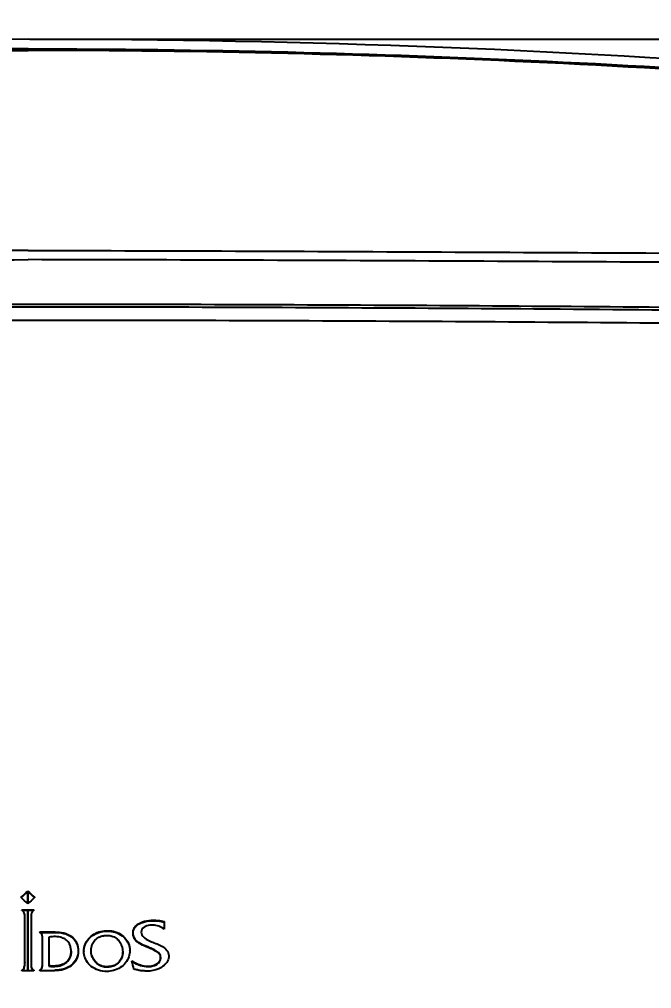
# Model space of a CAD drawing. Header units: millimetres. Extents: x 28 to 3046, y 8 to 3716.
# Drawn here: x 1162.8 to 1259.8, y 1230.3 to 1379.2 of the extents above; entities that cross this region are included whole.
import ezdxf

# ---------------------------------------------------------------- set-up
doc = ezdxf.new("R2010")
doc.units = ezdxf.units.MM
doc.layers.get('Defpoints').update_dxf_attribs({"linetype": 'CONTINUOUS'})
doc.layers.add('1LINE', color=7, linetype='CONTINUOUS')
doc.styles.add('Annotative', font='malgun.ttf')
doc.dimstyles.new('WOO', dxfattribs={"dimtxt": 20, "dimasz": 2, "dimexe": 1.25, "dimexo": 0.3, "dimgap": 1, "dimtad": 1, "dimdec": 1, "dimzin": 1, "dimdsep": 46, "dimtxsty": 'Annotative', "dimcen": 0, "dimclrd": 1, "dimclre": 1, "dimclrt": 2, "dimadec": 0, "dimazin": 0, "dimtfac": 1, "dimtdec": 1, "dimtofl": 0, "dimtmove": 0, "dimatfit": 3, "dimfxl": 0, "dimarcsym": 0})

# ---------------------------------------------------------------- blocks, each defined once
blk = doc.blocks.new('*D8')
at = {"layer": '1LINE', "color": 1, "lineweight": -2}
for p, q in [((895.29, 1316.34), (895.29, 1490.4)), ((1363.9, 1161.27), (1363.9, 1490.4)), ((897.29, 1489.15), (1361.9, 1489.15))]:
    blk.add_line(p, q, dxfattribs=at)
at = {"layer": '1LINE', "color": 1}
for points in [[(897.29, 1489.49), (897.29, 1488.82), (895.29, 1489.15)], [(1361.9, 1489.49), (1361.9, 1488.82), (1363.9, 1489.15)]]:
    blk.add_solid(points, dxfattribs=at)
at = {"layer": 'Defpoints', "color": 0}
for p in [(1363.9, 1489.15), (895.29, 1316.04), (1363.9, 1160.97)]:
    blk.add_point(p, dxfattribs=at)
at = {"layer": '1LINE', "color": 2, "insert": (1150.65, 1500.49), "char_height": 20, "attachment_point": 5, "style": 'Annotative'}
blk.add_mtext('468', dxfattribs=at)
blk = doc.blocks.new('*D9')
at = {"layer": '1LINE', "color": 1, "lineweight": -2}
for p, q in [((963.91, 1135.58), (963.91, 1435.87)), ((1363.9, 1161.27), (1363.9, 1435.87)), ((965.91, 1434.62), (1361.9, 1434.62))]:
    blk.add_line(p, q, dxfattribs=at)
at = {"layer": '1LINE', "color": 1}
for points in [[(965.91, 1434.96), (965.91, 1434.29), (963.91, 1434.62)], [(1361.9, 1434.96), (1361.9, 1434.29), (1363.9, 1434.62)]]:
    blk.add_solid(points, dxfattribs=at)
at = {"layer": 'Defpoints', "color": 0}
for p in [(1363.9, 1434.62), (1363.9, 1160.97), (963.91, 1135.28)]:
    blk.add_point(p, dxfattribs=at)
at = {"layer": '1LINE', "color": 2, "insert": (1160.69, 1445.96), "char_height": 20, "attachment_point": 5, "style": 'Annotative'}
blk.add_mtext('400', dxfattribs=at)
blk = doc.blocks.new('*D10')
at = {"layer": '1LINE', "color": 1, "lineweight": -2}
for p, q in [((1164.41, 1376.13), (1459.85, 1376.13)), ((1458.6, 1374.13), (1458.6, 853.02)), ((1164.42, 851.02), (1459.85, 851.02))]:
    blk.add_line(p, q, dxfattribs=at)
at = {"layer": '1LINE', "color": 1}
for points in [[(1458.27, 1374.13), (1458.93, 1374.13), (1458.6, 1376.13)], [(1458.27, 853.02), (1458.93, 853.02), (1458.6, 851.02)]]:
    blk.add_solid(points, dxfattribs=at)
at = {"layer": 'Defpoints', "color": 0}
for p in [(1164.11, 1376.13), (1164.12, 851.02), (1458.6, 851.02)]:
    blk.add_point(p, dxfattribs=at)
at = {"layer": '1LINE', "color": 2, "insert": (1447.27, 1113.57), "char_height": 20, "attachment_point": 5, "rotation": 90, "style": 'Annotative'}
blk.add_mtext('525', dxfattribs=at)

msp = doc.modelspace()

# ---------------------------------------------------------------- linework, layer by layer
at = {"layer": '1LINE', "linetype": 'Continuous'}
for p, q in [((1163.08, 1244.39), (1163.08, 1244.32)), ((1164.09, 1245.25), (1164.09, 1245.32)), ((1164.09, 1245.32), (1164.09, 1245.25)), ((1164.09, 1245.25), (1164.09, 1245.25)), ((1164.09, 1245.25), (1164.09, 1245.25)), ((1164.09, 1245.25), (1164.09, 1245.25)), ((1165.1, 1244.39), (1165.1, 1244.32)), ((1164.09, 1243.45), (1164.09, 1243.38)), ((1163.18, 1242.46), (1163.18, 1242.39)), ((1163.18, 1242.43), (1163.18, 1242.36)), ((1164.09, 1242.39), (1164.09, 1242.46)), ((1164.09, 1242.46), (1164.09, 1242.39)), ((1165.01, 1242.46), (1165.01, 1242.39)), ((1185, 1240.64), (1185, 1240.57)), ((1165.91, 1239.05), (1165.91, 1238.98)), ((1165.91, 1239.02), (1165.91, 1238.95)), ((1168.26, 1239.05), (1168.26, 1238.98)), ((1176.29, 1239.24), (1176.29, 1239.17)), ((1172.68, 1236.13), (1172.68, 1236.06)), ((1179.74, 1236.15), (1179.74, 1236.22)), ((1163.6, 1234.42), (1163.6, 1234.36)), ((1180.06, 1234.61), (1180.06, 1234.54)), ((1163.18, 1233.2), (1163.18, 1233.13)), ((1163.18, 1233.17), (1163.18, 1233.1)), ((1164.09, 1233.1), (1164.09, 1233.17)), ((1165.01, 1233.2), (1165.01, 1233.13)), ((1165.91, 1233.19), (1165.91, 1233.13)), ((1165.91, 1233.17), (1165.91, 1233.1)), ((1176.25, 1233.71), (1176.25, 1233.64))]:
    msp.add_line(p, q, dxfattribs=at)
for points in [[(1164.11, 1376.13), (1121.66, 1376.13), (1079.22, 1374.45), (1036.9, 1371.11)], [(1291.29, 1371.11), (1248.98, 1374.45), (1206.55, 1376.13), (1164.11, 1376.13)], [(1005.19, 1366.83), (1057.79, 1371.87), (1110.93, 1374.42), (1164.11, 1374.42)], [(1164.11, 1374.66), (1110.96, 1374.66), (1057.85, 1372.12), (1005.27, 1367.1)], [(1164.11, 1374.66), (1217.27, 1374.66), (1270.38, 1372.12), (1322.96, 1367.1)], [(1323.04, 1366.83), (1270.44, 1371.87), (1217.29, 1374.42), (1164.11, 1374.42)], [(1163.08, 1244.39), (1163.42, 1244.7), (1163.75, 1245.01), (1164.09, 1245.32)], [(1163.08, 1244.32), (1163.42, 1244.63), (1163.75, 1244.94), (1164.09, 1245.25)], [(1164.09, 1243.38), (1163.75, 1243.69), (1163.42, 1244), (1163.08, 1244.32)], [(1164.09, 1245.32), (1164.43, 1245.01), (1164.77, 1244.7), (1165.1, 1244.39)], [(1164.09, 1245.25), (1164.43, 1244.94), (1164.77, 1244.63), (1165.1, 1244.32)], [(1164.09, 1243.38), (1164.09, 1244), (1164.09, 1244.63), (1164.09, 1245.25)], [(1165.1, 1244.32), (1164.77, 1244), (1164.43, 1243.69), (1164.09, 1243.38)], [(1163.18, 1242.46), (1163.48, 1242.46), (1163.79, 1242.46), (1164.09, 1242.46)], [(1163.18, 1242.43), (1163.18, 1242.44), (1163.18, 1242.45), (1163.18, 1242.46)], [(1163.18, 1242.36), (1163.18, 1242.37), (1163.18, 1242.38), (1163.18, 1242.39)], [(1163.18, 1242.39), (1163.48, 1242.39), (1163.79, 1242.39), (1164.09, 1242.39)], [(1164.09, 1242.46), (1164.4, 1242.46), (1164.7, 1242.46), (1165.01, 1242.46)], [(1164.09, 1242.46), (1164.09, 1239.37), (1164.09, 1236.27), (1164.09, 1233.17)], [(1164.09, 1242.39), (1164.4, 1242.39), (1164.7, 1242.39), (1165.01, 1242.39)], [(1164.09, 1242.39), (1164.09, 1239.3), (1164.09, 1236.21), (1164.09, 1233.1)], [(1164.09, 1233.1), (1164.09, 1236.21), (1164.09, 1239.3), (1164.09, 1242.39)], [(1165.01, 1242.39), (1165.01, 1242.38), (1165.01, 1242.37), (1165.01, 1242.36)], [(1163.6, 1234.42), (1163.6, 1236.69), (1163.6, 1238.95), (1163.6, 1241.2)], [(1163.6, 1234.36), (1163.6, 1236.62), (1163.6, 1238.88), (1163.6, 1241.13)], [(1164.58, 1241.13), (1164.58, 1238.88), (1164.58, 1236.62), (1164.58, 1234.36)], [(1185, 1240.57), (1185, 1240.21), (1185, 1239.85), (1185, 1239.49)], [(1165.91, 1239.05), (1166.69, 1239.05), (1167.48, 1239.05), (1168.26, 1239.05)], [(1165.91, 1239.02), (1165.91, 1239.03), (1165.91, 1239.04), (1165.91, 1239.05)], [(1165.91, 1238.95), (1165.91, 1238.96), (1165.91, 1238.97), (1165.91, 1238.98)], [(1165.91, 1238.98), (1166.69, 1238.98), (1167.48, 1238.98), (1168.26, 1238.98)], [(1167.31, 1238.24), (1167.31, 1236.77), (1167.31, 1235.29), (1167.31, 1233.81)], [(1180.36, 1233.35), (1180.26, 1233.75), (1180.16, 1234.14), (1180.06, 1234.54)], [(1163.18, 1233.17), (1163.18, 1233.18), (1163.18, 1233.19), (1163.18, 1233.2)], [(1163.18, 1233.1), (1163.18, 1233.11), (1163.18, 1233.12), (1163.18, 1233.13)], [(1164.09, 1233.1), (1163.79, 1233.1), (1163.48, 1233.1), (1163.18, 1233.1)], [(1165.01, 1233.1), (1164.7, 1233.1), (1164.4, 1233.1), (1164.09, 1233.1)], [(1165.01, 1233.13), (1165.01, 1233.12), (1165.01, 1233.11), (1165.01, 1233.1)], [(1165.91, 1233.17), (1165.91, 1233.18), (1165.91, 1233.19), (1165.91, 1233.19)], [(1165.91, 1233.1), (1165.91, 1233.11), (1165.91, 1233.12), (1165.91, 1233.13)], [(1168.22, 1233.1), (1167.45, 1233.1), (1166.68, 1233.1), (1165.91, 1233.1)]]:
    msp.add_open_spline(points, degree=3, dxfattribs=at)
for points, knots in [([(1164.12, 852.57), (1160.31, 852.64), (1152.95, 852.77), (1142.35, 853.9), (1130.63, 855.85), (1117.04, 859.26), (1101.25, 864.91), (1083.35, 873.61), (1068.59, 883.66), (1056.99, 893.58), (1046.66, 903.37), (1030.97, 920.4), (1015.73, 941.4), (1003.23, 962.99), (994.67, 980.27), (987.52, 997.42), (982.41, 1011.98), (978.94, 1023.19), (976.48, 1031.99), (974.18, 1041.14), (970.17, 1059.47), (967.52, 1078.27), (966.04, 1096.85), (965.31, 1109.28), (964.85, 1124.89), (964.86, 1143.66), (965.29, 1163.06), (965.94, 1181.75), (967.01, 1206.65), (968.94, 1237.13), (972.07, 1267.89), (975.44, 1292.31), (978.44, 1310.7), (981.27, 1325.91), (983.56, 1337.36), (984.69, 1342.7), (985.19, 1345.07)], [0, 0, 0, 0, 0.018946, 0.036614, 0.053001, 0.078065, 0.106249, 0.136388, 0.176904, 0.194704, 0.212376, 0.247738, 0.30991, 0.340983, 0.371843, 0.405858, 0.433404, 0.448643, 0.464291, 0.478876, 0.49559, 0.55773, 0.57326, 0.588809, 0.62002, 0.651428, 0.682817, 0.717371, 0.745505, 0.808517, 0.872207, 0.904588, 0.937476, 0.970643, 0.986922, 1, 1, 1, 1]), ([(1164.12, 852.57), (1176.58, 852.55), (1188.87, 853.95), (1206.96, 858.18), (1212.98, 859.96), (1224.71, 864.19), (1230.41, 866.62), (1241.46, 872.13), (1246.8, 875.21), (1257.12, 882.05), (1262.12, 885.85), (1271.63, 893.92), (1276.14, 898.14), (1284.84, 906.94), (1289.03, 911.52), (1301.07, 925.68), (1308.44, 935.78), (1321.76, 956.96), (1327.62, 967.88), (1337.94, 990.28), (1342.4, 1001.76), (1348.15, 1019.36), (1349.91, 1025.28), (1353.12, 1037.25), (1354.59, 1043.42), (1358.37, 1061.78), (1360.14, 1074.07), (1361.89, 1092.56), (1362.33, 1098.73), (1362.97, 1111.11), (1363.16, 1117.32), (1363.48, 1136), (1363.29, 1148.56), (1362.61, 1173.41), (1362.15, 1185.79), (1360.38, 1222.93), (1358.51, 1247.52), (1353.99, 1284.21), (1352.17, 1296.42), (1347.96, 1320.95), (1345.59, 1333.15), (1343.04, 1345.07)], [0, 0, 0, 0, 0.0625, 0.0625, 0.09375, 0.09375, 0.125, 0.125, 0.15625, 0.15625, 0.1875, 0.1875, 0.21875, 0.21875, 0.25, 0.25, 0.3125, 0.3125, 0.375, 0.375, 0.4375, 0.4375, 0.46875, 0.46875, 0.5, 0.5, 0.5625, 0.5625, 0.59375, 0.59375, 0.625, 0.625, 0.6875, 0.6875, 0.75, 0.75, 0.875, 0.875, 0.9375, 0.9375, 1, 1, 1, 1]), ([(1164.11, 1343.7), (1141.46, 1343.67), (1118.86, 1343.57), (1074.08, 1343.34), (1051.98, 1343.2), (1030.35, 1343.25)], [0, 0, 0, 0, 0.5, 0.5, 1, 1, 1, 1]), ([(1164.11, 1343.7), (1186.77, 1343.67), (1209.37, 1343.57), (1254.15, 1343.34), (1276.25, 1343.2), (1297.88, 1343.25)], [0, 0, 0, 0, 0.5, 0.5, 1, 1, 1, 1]), ([(1030.02, 1341.84), (1051.7, 1341.79), (1073.84, 1341.93), (1118.74, 1342.16), (1141.4, 1342.26), (1164.11, 1342.29)], [0, 0, 0, 0, 0.5, 0.5, 1, 1, 1, 1]), ([(1298.21, 1341.84), (1276.53, 1341.79), (1254.38, 1341.93), (1209.49, 1342.16), (1186.83, 1342.26), (1164.11, 1342.29)], [0, 0, 0, 0, 0.5, 0.5, 1, 1, 1, 1]), ([(1164.12, 1335.42), (1142.27, 1335.42), (1120.48, 1335.34), (1077.33, 1335.07), (1056.1, 1334.86), (1035.2, 1334.72)], [0, 0, 0, 0, 0.5, 0.5, 1, 1, 1, 1]), ([(1293.03, 1334.72), (1272.13, 1334.86), (1250.9, 1335.07), (1207.75, 1335.34), (1185.96, 1335.42), (1164.12, 1335.42)], [0, 0, 0, 0, 0.5, 0.5, 1, 1, 1, 1]), ([(980.34, 1334.92), (976.31, 1311.75), (973.07, 1288.28), (968.21, 1240.75), (966.55, 1216.71), (964.94, 1180.4), (964.5, 1168.27), (963.91, 1143.94), (963.78, 1131.75), (964.31, 1107.31), (964.97, 1095.07), (967.48, 1070.55), (969.32, 1058.32), (976.91, 1022), (984.73, 998.28), (1000.47, 964.88), (1006.4, 954.07), (1019.8, 933.18), (1027.15, 923.27), (1039.18, 909.3), (1043.35, 904.79), (1052.05, 896.07), (1056.56, 891.86), (1070.86, 879.88), (1081.31, 873.02), (1103.67, 862.07), (1115.5, 857.91), (1139.46, 852.4), (1151.67, 851.01), (1164.12, 851.02)], [0, 0, 0, 0, 0.125, 0.125, 0.25, 0.25, 0.3125, 0.3125, 0.375, 0.375, 0.4375, 0.4375, 0.5, 0.5, 0.625, 0.625, 0.6875, 0.6875, 0.75, 0.75, 0.78125, 0.78125, 0.8125, 0.8125, 0.875, 0.875, 0.9375, 0.9375, 1, 1, 1, 1]), ([(1034.67, 1334.32), (1055.65, 1334.48), (1076.97, 1334.7), (1120.3, 1334.97), (1142.18, 1335.06), (1164.12, 1335.06)], [0, 0, 0, 0, 0.5, 0.5, 1, 1, 1, 1]), ([(1164.12, 1335.06), (1186.05, 1335.06), (1207.93, 1334.97), (1251.26, 1334.7), (1272.58, 1334.48), (1293.56, 1334.32)], [0, 0, 0, 0, 0.5, 0.5, 1, 1, 1, 1]), ([(1164.12, 851.02), (1176.63, 851.01), (1189.12, 852.44), (1213.47, 858.13), (1225.1, 862.29), (1247.28, 873.24), (1257.84, 880.22), (1272.17, 892.31), (1276.69, 896.55), (1285.38, 905.31), (1289.54, 909.84), (1301.53, 923.85), (1308.83, 933.74), (1322.13, 954.6), (1328.15, 965.62), (1338.69, 988.16), (1343.18, 999.62), (1350.82, 1022.86), (1353.98, 1034.64), (1358.94, 1058.51), (1360.76, 1070.6), (1363.26, 1095.04), (1363.92, 1107.4), (1364.45, 1131.99), (1364.32, 1144.22), (1363.72, 1168.55), (1363.28, 1180.66), (1361.68, 1216.85), (1360.02, 1240.77), (1355.17, 1288.17), (1351.93, 1311.65), (1347.89, 1334.92)], [0, 0, 0, 0, 0.0625, 0.0625, 0.125, 0.125, 0.1875, 0.1875, 0.21875, 0.21875, 0.25, 0.25, 0.3125, 0.3125, 0.375, 0.375, 0.4375, 0.4375, 0.5, 0.5, 0.5625, 0.5625, 0.625, 0.625, 0.6875, 0.6875, 0.75, 0.75, 0.875, 0.875, 1, 1, 1, 1]), ([(1034.46, 1332.3), (1033.47, 1330.37), (1031.24, 1326.01), (1026.5, 1316.7), (1017.91, 1299.3), (1006.68, 1273.71), (995.18, 1241.63), (985.9, 1208.11), (979, 1172.97), (973.96, 1136.67), (972.69, 1105.55), (974.63, 1080.66), (976.99, 1062.07), (980.48, 1043.54), (985.14, 1025.14), (990.73, 1007.06), (999.69, 983.25), (1013.49, 954.86), (1031.16, 928.6), (1045.31, 911.92), (1054.03, 902.81), (1063.07, 893.97), (1075.17, 883.81), (1091.14, 873.6), (1105.43, 866.84), (1117.33, 862.47), (1127.48, 859.41), (1138.83, 856.86), (1151.41, 855.02), (1159.87, 854.66), (1164.12, 854.47)], [0, 0, 0, 0, 0.012507, 0.028169, 0.059983, 0.123214, 0.185248, 0.247141, 0.309619, 0.372607, 0.435239, 0.466362, 0.497482, 0.528744, 0.560227, 0.591849, 0.622902, 0.686811, 0.748464, 0.7798, 0.795457, 0.811186, 0.842678, 0.873857, 0.905195, 0.921072, 0.936872, 0.957903, 0.978899, 1, 1, 1, 1]), ([(1164.12, 1332.97), (1142.14, 1332.97), (1120.23, 1332.89), (1076.83, 1332.63), (1055.48, 1332.43), (1034.46, 1332.3)], [0, 0, 0, 0, 0.5, 0.5, 1, 1, 1, 1]), ([(1293.77, 1332.3), (1272.75, 1332.43), (1251.4, 1332.63), (1208, 1332.89), (1186.09, 1332.97), (1164.12, 1332.97)], [0, 0, 0, 0, 0.5, 0.5, 1, 1, 1, 1]), ([(1293.77, 1332.3), (1296.22, 1327.52), (1298.67, 1322.74), (1303.64, 1312.83), (1306.09, 1307.83), (1313.25, 1292.68), (1317.75, 1282.33), (1325.95, 1261.46), (1329.7, 1250.89), (1336.52, 1229.21), (1339.55, 1218.11), (1344.86, 1195.33), (1347.14, 1183.63), (1351.07, 1159.75), (1352.73, 1147.61), (1354.85, 1122.98), (1355.28, 1110.61), (1354.51, 1092.05), (1354, 1085.87), (1352.71, 1073.53), (1351.91, 1067.37), (1349.93, 1055.06), (1348.76, 1048.92), (1346.01, 1036.63), (1344.44, 1030.51), (1339.3, 1012.29), (1335.22, 1000.42), (1325.64, 977.3), (1320.16, 966.03), (1310.7, 949.62), (1307.33, 944.22), (1300.26, 933.75), (1296.54, 928.66), (1288.76, 918.79), (1284.68, 914.01), (1276.16, 904.77), (1271.75, 900.3), (1262.48, 891.72), (1257.6, 887.63), (1247.47, 880.23), (1242.2, 876.87), (1231.25, 870.83), (1225.57, 868.15), (1213.81, 863.44), (1207.73, 861.41), (1195.52, 858.14), (1189.34, 856.88), (1176.84, 855.12), (1170.56, 854.6), (1164.12, 854.47)], [0, 0, 0, 0, 0.03125, 0.03125, 0.0625, 0.0625, 0.125, 0.125, 0.1875, 0.1875, 0.25, 0.25, 0.3125, 0.3125, 0.375, 0.375, 0.4375, 0.4375, 0.46875, 0.46875, 0.5, 0.5, 0.53125, 0.53125, 0.5625, 0.5625, 0.625, 0.625, 0.6875, 0.6875, 0.71875, 0.71875, 0.75, 0.75, 0.78125, 0.78125, 0.8125, 0.8125, 0.84375, 0.84375, 0.875, 0.875, 0.90625, 0.90625, 0.9375, 0.9375, 0.96875, 0.96875, 1, 1, 1, 1]), ([(1164.09, 1245.32), (1164.09, 1245.05), (1164.09, 1244.79), (1164.09, 1244.16), (1164.09, 1243.8), (1164.09, 1243.45)], [0, 0, 0, 0, 0.430301, 0.430301, 1, 1, 1, 1]), ([(1164.09, 1245.25), (1164.09, 1244.98), (1164.09, 1244.71), (1164.09, 1244.09), (1164.09, 1243.73), (1164.09, 1243.38)], [0, 0, 0, 0, 0.433746, 0.433746, 1, 1, 1, 1]), ([(1163.6, 1241.13), (1163.6, 1241.31), (1163.61, 1241.49), (1163.59, 1241.77), (1163.57, 1241.89), (1163.51, 1242.06), (1163.48, 1242.12), (1163.4, 1242.23), (1163.36, 1242.27), (1163.27, 1242.33), (1163.22, 1242.35), (1163.18, 1242.36)], [0, 0, 0, 0, 0.382611, 0.382611, 0.631247, 0.631247, 0.778446, 0.778446, 0.901443, 0.901443, 1, 1, 1, 1]), ([(1165.01, 1242.36), (1164.95, 1242.34), (1164.9, 1242.31), (1164.8, 1242.24), (1164.76, 1242.2), (1164.69, 1242.08), (1164.65, 1242), (1164.6, 1241.79), (1164.59, 1241.66), (1164.58, 1241.4), (1164.58, 1241.27), (1164.58, 1241.13)], [0, 0, 0, 0, 0.122389, 0.122389, 0.244539, 0.244539, 0.429473, 0.429473, 0.712111, 0.712111, 1, 1, 1, 1]), ([(1180.06, 1234.61), (1180.45, 1234.34), (1180.89, 1234.12), (1181.74, 1233.87), (1182.15, 1233.8), (1182.81, 1233.79), (1183.07, 1233.83), (1183.57, 1233.98), (1183.81, 1234.09), (1184.12, 1234.33), (1184.22, 1234.43), (1184.37, 1234.65), (1184.42, 1234.78), (1184.47, 1235.02), (1184.47, 1235.14), (1184.44, 1235.37), (1184.4, 1235.49), (1184.28, 1235.7), (1184.2, 1235.79), (1183.95, 1236.04), (1183.74, 1236.17), (1183.28, 1236.41), (1183.02, 1236.52), (1182.4, 1236.78), (1182.04, 1236.92), (1181.34, 1237.25), (1180.99, 1237.46), (1180.58, 1237.87), (1180.46, 1238.04), (1180.3, 1238.39), (1180.26, 1238.59), (1180.23, 1238.97), (1180.25, 1239.17), (1180.35, 1239.53), (1180.43, 1239.69), (1180.64, 1239.97), (1180.77, 1240.1), (1181.13, 1240.37), (1181.39, 1240.5), (1182.09, 1240.74), (1182.56, 1240.82), (1183.09, 1240.85), (1183.15, 1240.85), (1183.24, 1240.85), (1183.27, 1240.85), (1183.36, 1240.85), (1183.43, 1240.85), (1183.55, 1240.85), (1183.61, 1240.85), (1183.79, 1240.84), (1183.92, 1240.83), (1184.37, 1240.78), (1184.69, 1240.72), (1185, 1240.64)], [0, 0, 0, 0, 0.084804, 0.084804, 0.1548, 0.1548, 0.199847, 0.199847, 0.245117, 0.245117, 0.269096, 0.269096, 0.293383, 0.293383, 0.314355, 0.314355, 0.336875, 0.336875, 0.358702, 0.358702, 0.400893, 0.400893, 0.449686, 0.449686, 0.517541, 0.517541, 0.586696, 0.586696, 0.62249, 0.62249, 0.658362, 0.658362, 0.694094, 0.694094, 0.725827, 0.725827, 0.757423, 0.757423, 0.805809, 0.805809, 0.885961, 0.885961, 0.896464, 0.896464, 0.901715, 0.901715, 0.912218, 0.912218, 0.922721, 0.922721, 0.94374, 0.94374, 1, 1, 1, 1]), ([(1180.06, 1234.54), (1180.45, 1234.27), (1180.89, 1234.05), (1181.74, 1233.8), (1182.15, 1233.73), (1182.81, 1233.72), (1183.07, 1233.76), (1183.57, 1233.91), (1183.81, 1234.02), (1184.12, 1234.27), (1184.22, 1234.36), (1184.37, 1234.58), (1184.42, 1234.71), (1184.47, 1234.95), (1184.47, 1235.07), (1184.44, 1235.3), (1184.4, 1235.42), (1184.28, 1235.63), (1184.2, 1235.73), (1183.95, 1235.97), (1183.74, 1236.1), (1183.28, 1236.34), (1183.02, 1236.45), (1182.4, 1236.71), (1182.04, 1236.85), (1181.34, 1237.19), (1180.99, 1237.39), (1180.58, 1237.8), (1180.46, 1237.97), (1180.3, 1238.32), (1180.26, 1238.52), (1180.23, 1238.91), (1180.25, 1239.1), (1180.35, 1239.46), (1180.43, 1239.62), (1180.64, 1239.9), (1180.77, 1240.03), (1181.13, 1240.3), (1181.39, 1240.43), (1182.09, 1240.68), (1182.56, 1240.75), (1183.09, 1240.78), (1183.15, 1240.78), (1183.24, 1240.78), (1183.27, 1240.78), (1183.36, 1240.78), (1183.43, 1240.78), (1183.55, 1240.78), (1183.61, 1240.78), (1183.79, 1240.77), (1183.92, 1240.76), (1184.37, 1240.71), (1184.69, 1240.65), (1185, 1240.57)], [0, 0, 0, 0, 0.084804, 0.084804, 0.1548, 0.1548, 0.199847, 0.199847, 0.245117, 0.245117, 0.269096, 0.269096, 0.293383, 0.293383, 0.314355, 0.314355, 0.336875, 0.336875, 0.358702, 0.358702, 0.400893, 0.400893, 0.449686, 0.449686, 0.517541, 0.517541, 0.586696, 0.586696, 0.62249, 0.62249, 0.658362, 0.658362, 0.694094, 0.694094, 0.725827, 0.725827, 0.757423, 0.757423, 0.805809, 0.805809, 0.885961, 0.885961, 0.896464, 0.896464, 0.901715, 0.901715, 0.912218, 0.912218, 0.922721, 0.922721, 0.94374, 0.94374, 1, 1, 1, 1]), ([(1185, 1239.49), (1184.52, 1239.87), (1183.9, 1240.07), (1182.95, 1240.11), (1182.64, 1240.08), (1182.04, 1239.88), (1181.75, 1239.71), (1181.45, 1239.18), (1181.45, 1238.85), (1181.72, 1238.32), (1181.97, 1238.12), (1182.76, 1237.65), (1183.35, 1237.45), (1184.48, 1236.96), (1185.05, 1236.69), (1185.79, 1235.75), (1185.78, 1235.09), (1185.23, 1234.04), (1184.73, 1233.64), (1183.59, 1233.13), (1182.96, 1233.03), (1182.34, 1233.04)], [0, 0, 0, 0, 0.125, 0.125, 0.1875, 0.1875, 0.25, 0.25, 0.3125, 0.3125, 0.375, 0.375, 0.5, 0.5, 0.625, 0.625, 0.75, 0.75, 0.875, 0.875, 1, 1, 1, 1]), ([(1166.33, 1237.76), (1166.33, 1237.91), (1166.34, 1238.07), (1166.32, 1238.39), (1166.3, 1238.55), (1166.2, 1238.74), (1166.17, 1238.79), (1166.09, 1238.87), (1166.04, 1238.9), (1165.96, 1238.94), (1165.93, 1238.95), (1165.91, 1238.95)], [0, 0, 0, 0, 0.347472, 0.347472, 0.702826, 0.702826, 0.822347, 0.822347, 0.943259, 0.943259, 1, 1, 1, 1]), ([(1167.31, 1233.81), (1167.7, 1233.73), (1168.12, 1233.73), (1168.84, 1233.82), (1169.17, 1233.9), (1169.69, 1234.14), (1169.91, 1234.28), (1170.26, 1234.61), (1170.41, 1234.81), (1170.61, 1235.22), (1170.67, 1235.43), (1170.75, 1236), (1170.73, 1236.37), (1170.6, 1236.94), (1170.51, 1237.17), (1170.26, 1237.57), (1170.09, 1237.75), (1169.71, 1238.01), (1169.52, 1238.11), (1169, 1238.28), (1168.66, 1238.33), (1167.99, 1238.35), (1167.64, 1238.31), (1167.31, 1238.24)], [0, 0, 0, 0, 0.123966, 0.123966, 0.225839, 0.225839, 0.303185, 0.303185, 0.381069, 0.381069, 0.452254, 0.452254, 0.570793, 0.570793, 0.647806, 0.647806, 0.725862, 0.725862, 0.792437, 0.792437, 0.894978, 0.894978, 1, 1, 1, 1]), ([(1168.26, 1239.05), (1169.16, 1239.05), (1170.08, 1238.87), (1171.49, 1237.82), (1171.84, 1236.97), (1171.81, 1235.31), (1171.43, 1234.48), (1170.03, 1233.4), (1169.12, 1233.17), (1168.22, 1233.17)], [0, 0, 0, 0, 0.25, 0.25, 0.5, 0.5, 0.75, 0.75, 1, 1, 1, 1]), ([(1168.26, 1238.98), (1169.16, 1238.99), (1170.08, 1238.81), (1171.49, 1237.75), (1171.84, 1236.9), (1171.81, 1235.24), (1171.43, 1234.41), (1170.03, 1233.33), (1169.12, 1233.1), (1168.22, 1233.1)], [0, 0, 0, 0, 0.25, 0.25, 0.5, 0.5, 0.75, 0.75, 1, 1, 1, 1]), ([(1176.2, 1232.99), (1175.77, 1232.99), (1175.34, 1233.06), (1174.53, 1233.31), (1174.15, 1233.51), (1173.52, 1234), (1173.27, 1234.29), (1172.91, 1234.9), (1172.79, 1235.22), (1172.67, 1235.89), (1172.67, 1236.24), (1172.8, 1236.91), (1172.92, 1237.24), (1173.28, 1237.82), (1173.51, 1238.09), (1174.05, 1238.55), (1174.38, 1238.74), (1175.08, 1239.03), (1175.47, 1239.12), (1176, 1239.17), (1176.15, 1239.17), (1176.29, 1239.17)], [0, 0, 0, 0, 0.118383, 0.118383, 0.237277, 0.237277, 0.346127, 0.346127, 0.445729, 0.445729, 0.547998, 0.547998, 0.648364, 0.648364, 0.747525, 0.747525, 0.852141, 0.852141, 0.960021, 0.960021, 1, 1, 1, 1]), ([(1172.68, 1236.13), (1172.68, 1236.3), (1172.7, 1236.48), (1172.8, 1236.98), (1172.92, 1237.3), (1173.28, 1237.89), (1173.51, 1238.15), (1174.05, 1238.61), (1174.38, 1238.81), (1175.08, 1239.1), (1175.47, 1239.19), (1176, 1239.24), (1176.15, 1239.24), (1176.29, 1239.24)], [0, 0, 0, 0, 0.103144, 0.103144, 0.302288, 0.302288, 0.499041, 0.499041, 0.706621, 0.706621, 0.920675, 0.920675, 1, 1, 1, 1]), ([(1176.25, 1233.64), (1175.99, 1233.64), (1175.73, 1233.67), (1175.25, 1233.82), (1175.02, 1233.94), (1174.63, 1234.23), (1174.45, 1234.41), (1174.14, 1234.82), (1174.01, 1235.07), (1173.83, 1235.61), (1173.78, 1235.92), (1173.79, 1236.54), (1173.85, 1236.86), (1174.07, 1237.38), (1174.21, 1237.59), (1174.54, 1237.96), (1174.75, 1238.12), (1175.2, 1238.35), (1175.43, 1238.43), (1175.86, 1238.51), (1176.04, 1238.53), (1176.23, 1238.53)], [0, 0, 0, 0, 0.095379, 0.095379, 0.190988, 0.190988, 0.285528, 0.285528, 0.394154, 0.394154, 0.515902, 0.515902, 0.644496, 0.644496, 0.741525, 0.741525, 0.839054, 0.839054, 0.931534, 0.931534, 1, 1, 1, 1]), ([(1176.29, 1239.17), (1176.7, 1239.18), (1177.11, 1239.12), (1177.88, 1238.89), (1178.24, 1238.7), (1178.85, 1238.24), (1179.1, 1237.97), (1179.48, 1237.38), (1179.61, 1237.05), (1179.75, 1236.39), (1179.76, 1236.04), (1179.65, 1235.38), (1179.54, 1235.05), (1179.21, 1234.44), (1178.98, 1234.16), (1178.44, 1233.68), (1178.12, 1233.48), (1177.43, 1233.18), (1177.05, 1233.07), (1176.52, 1233), (1176.36, 1232.99), (1176.2, 1232.99)], [0, 0, 0, 0, 0.113584, 0.113584, 0.227748, 0.227748, 0.334065, 0.334065, 0.436575, 0.436575, 0.538426, 0.538426, 0.639662, 0.639662, 0.743482, 0.743482, 0.848255, 0.848255, 0.955944, 0.955944, 1, 1, 1, 1]), ([(1176.23, 1238.53), (1176.48, 1238.53), (1176.74, 1238.49), (1177.21, 1238.35), (1177.44, 1238.23), (1177.83, 1237.95), (1178, 1237.78), (1178.29, 1237.38), (1178.41, 1237.15), (1178.59, 1236.62), (1178.64, 1236.32), (1178.65, 1235.68), (1178.59, 1235.33), (1178.37, 1234.8), (1178.24, 1234.58), (1177.91, 1234.21), (1177.71, 1234.06), (1177.27, 1233.82), (1177.04, 1233.74), (1176.62, 1233.66), (1176.43, 1233.64), (1176.25, 1233.64)], [0, 0, 0, 0, 0.095173, 0.095173, 0.190841, 0.190841, 0.282273, 0.282273, 0.38609, 0.38609, 0.507841, 0.507841, 0.645582, 0.645582, 0.741948, 0.741948, 0.838822, 0.838822, 0.930568, 0.930568, 1, 1, 1, 1]), ([(1176.29, 1239.24), (1176.7, 1239.24), (1177.11, 1239.19), (1177.88, 1238.95), (1178.24, 1238.77), (1178.85, 1238.31), (1179.1, 1238.04), (1179.48, 1237.45), (1179.61, 1237.12), (1179.72, 1236.61), (1179.74, 1236.42), (1179.74, 1236.23)], [0, 0, 0, 0, 0.230308, 0.230308, 0.461791, 0.461791, 0.677365, 0.677365, 0.885218, 0.885218, 1, 1, 1, 1]), ([(1166.33, 1234.54), (1166.33, 1234.99), (1166.33, 1235.44), (1166.33, 1236.51), (1166.33, 1237.13), (1166.33, 1237.76)], [0, 0, 0, 0, 0.417284, 0.417284, 1, 1, 1, 1]), ([(1170.73, 1236.08), (1170.73, 1235.9), (1170.71, 1235.72), (1170.62, 1235.32), (1170.54, 1235.1), (1170.29, 1234.71), (1170.13, 1234.53), (1169.76, 1234.25), (1169.55, 1234.14), (1169.01, 1233.92), (1168.66, 1233.85), (1167.98, 1233.8), (1167.64, 1233.81), (1167.31, 1233.88)], [0, 0, 0, 0, 0.121909, 0.121909, 0.274038, 0.274038, 0.426948, 0.426948, 0.57192, 0.57192, 0.791414, 0.791414, 1, 1, 1, 1]), ([(1176.25, 1233.71), (1175.99, 1233.7), (1175.73, 1233.74), (1175.25, 1233.89), (1175.02, 1234.01), (1174.63, 1234.3), (1174.45, 1234.48), (1174.14, 1234.89), (1174.01, 1235.14), (1173.83, 1235.67), (1173.78, 1235.96), (1173.78, 1236.25)], [0, 0, 0, 0, 0.186856, 0.186856, 0.374164, 0.374164, 0.559378, 0.559378, 0.772187, 0.772187, 1, 1, 1, 1]), ([(1178.64, 1236.05), (1178.64, 1235.73), (1178.59, 1235.39), (1178.37, 1234.86), (1178.24, 1234.65), (1177.91, 1234.28), (1177.71, 1234.12), (1177.27, 1233.89), (1177.04, 1233.81), (1176.62, 1233.73), (1176.43, 1233.71), (1176.25, 1233.71)], [0, 0, 0, 0, 0.27343, 0.27343, 0.470983, 0.470983, 0.669579, 0.669579, 0.857661, 0.857661, 1, 1, 1, 1]), ([(1163.18, 1233.2), (1163.23, 1233.22), (1163.29, 1233.24), (1163.38, 1233.31), (1163.42, 1233.36), (1163.49, 1233.47), (1163.52, 1233.55), (1163.58, 1233.75), (1163.6, 1233.89), (1163.61, 1234.15), (1163.6, 1234.29), (1163.6, 1234.42)], [0, 0, 0, 0, 0.119399, 0.119399, 0.23864, 0.23864, 0.415985, 0.415985, 0.704968, 0.704968, 1, 1, 1, 1]), ([(1163.18, 1233.13), (1163.23, 1233.15), (1163.29, 1233.18), (1163.38, 1233.24), (1163.42, 1233.29), (1163.49, 1233.4), (1163.52, 1233.48), (1163.58, 1233.68), (1163.6, 1233.82), (1163.61, 1234.09), (1163.6, 1234.22), (1163.6, 1234.36)], [0, 0, 0, 0, 0.119399, 0.119399, 0.23864, 0.23864, 0.415985, 0.415985, 0.704968, 0.704968, 1, 1, 1, 1]), ([(1164.58, 1234.36), (1164.58, 1234.18), (1164.57, 1234), (1164.6, 1233.71), (1164.62, 1233.6), (1164.68, 1233.43), (1164.71, 1233.36), (1164.79, 1233.26), (1164.84, 1233.22), (1164.92, 1233.16), (1164.96, 1233.14), (1165.01, 1233.13)], [0, 0, 0, 0, 0.39021, 0.39021, 0.634028, 0.634028, 0.784268, 0.784268, 0.907828, 0.907828, 1, 1, 1, 1]), ([(1164.58, 1234.17), (1164.58, 1234.07), (1164.58, 1233.98), (1164.6, 1233.78), (1164.62, 1233.67), (1164.68, 1233.5), (1164.71, 1233.43), (1164.79, 1233.33), (1164.84, 1233.29), (1164.92, 1233.23), (1164.96, 1233.21), (1165.01, 1233.2)], [0, 0, 0, 0, 0.250045, 0.250045, 0.549906, 0.549906, 0.73468, 0.73468, 0.886641, 0.886641, 1, 1, 1, 1]), ([(1165.91, 1233.13), (1165.99, 1233.18), (1166.07, 1233.25), (1166.2, 1233.4), (1166.24, 1233.49), (1166.33, 1233.75), (1166.33, 1233.94), (1166.33, 1234.26), (1166.33, 1234.4), (1166.33, 1234.54)], [0, 0, 0, 0, 0.187153, 0.187153, 0.37611, 0.37611, 0.72267, 0.72267, 1, 1, 1, 1]), ([(1165.91, 1233.19), (1165.99, 1233.25), (1166.07, 1233.31), (1166.2, 1233.47), (1166.24, 1233.56), (1166.33, 1233.82), (1166.33, 1234), (1166.33, 1234.18)], [0, 0, 0, 0, 0.259931, 0.259931, 0.522367, 0.522367, 1, 1, 1, 1]), ([(1182.34, 1233.04), (1182.3, 1233.04), (1182.26, 1233.04), (1182.13, 1233.05), (1182.04, 1233.05), (1181.77, 1233.07), (1181.59, 1233.08), (1181.24, 1233.13), (1181.06, 1233.17), (1180.71, 1233.25), (1180.53, 1233.29), (1180.36, 1233.35)], [0, 0, 0, 0, 0.055686, 0.055686, 0.190403, 0.190403, 0.460195, 0.460195, 0.730058, 0.730058, 1, 1, 1, 1])]:
    msp.add_open_spline(points, degree=3, knots=knots, dxfattribs=at)

# ---------------------------------------------------------------- dimensions: what is measured, and where the dimension line sits
at = {"layer": '1LINE'}
for base, p1, text, picture, middle in [((1363.9, 1489.15), (895.29, 1316.04), '468', '*D8', (1150.65, 1489.15)), ((1363.9, 1434.62), (963.91, 1135.28), '400', '*D9', (1160.69, 1434.62))]:
    dim = msp.add_linear_dim(base=base, p1=p1, p2=(1363.9, 1160.97), text=text, dimstyle='WOO', override={"dimdec": 0}, dxfattribs=at)
    dim.commit()
    dim.dimension.update_dxf_attribs({"geometry": picture, "text_midpoint": middle, "dimtype": 160})
dim = msp.add_linear_dim(base=(1458.6, 851.02), p1=(1164.11, 1376.13), p2=(1164.12, 851.02), angle=90, text='525', dimstyle='WOO', override={"dimdec": 0}, dxfattribs=at)
dim.commit()
dim.dimension.update_dxf_attribs({"geometry": '*D10', "text_midpoint": (1447.27, 1113.57)})

doc.saveas('drawing.dxf')
